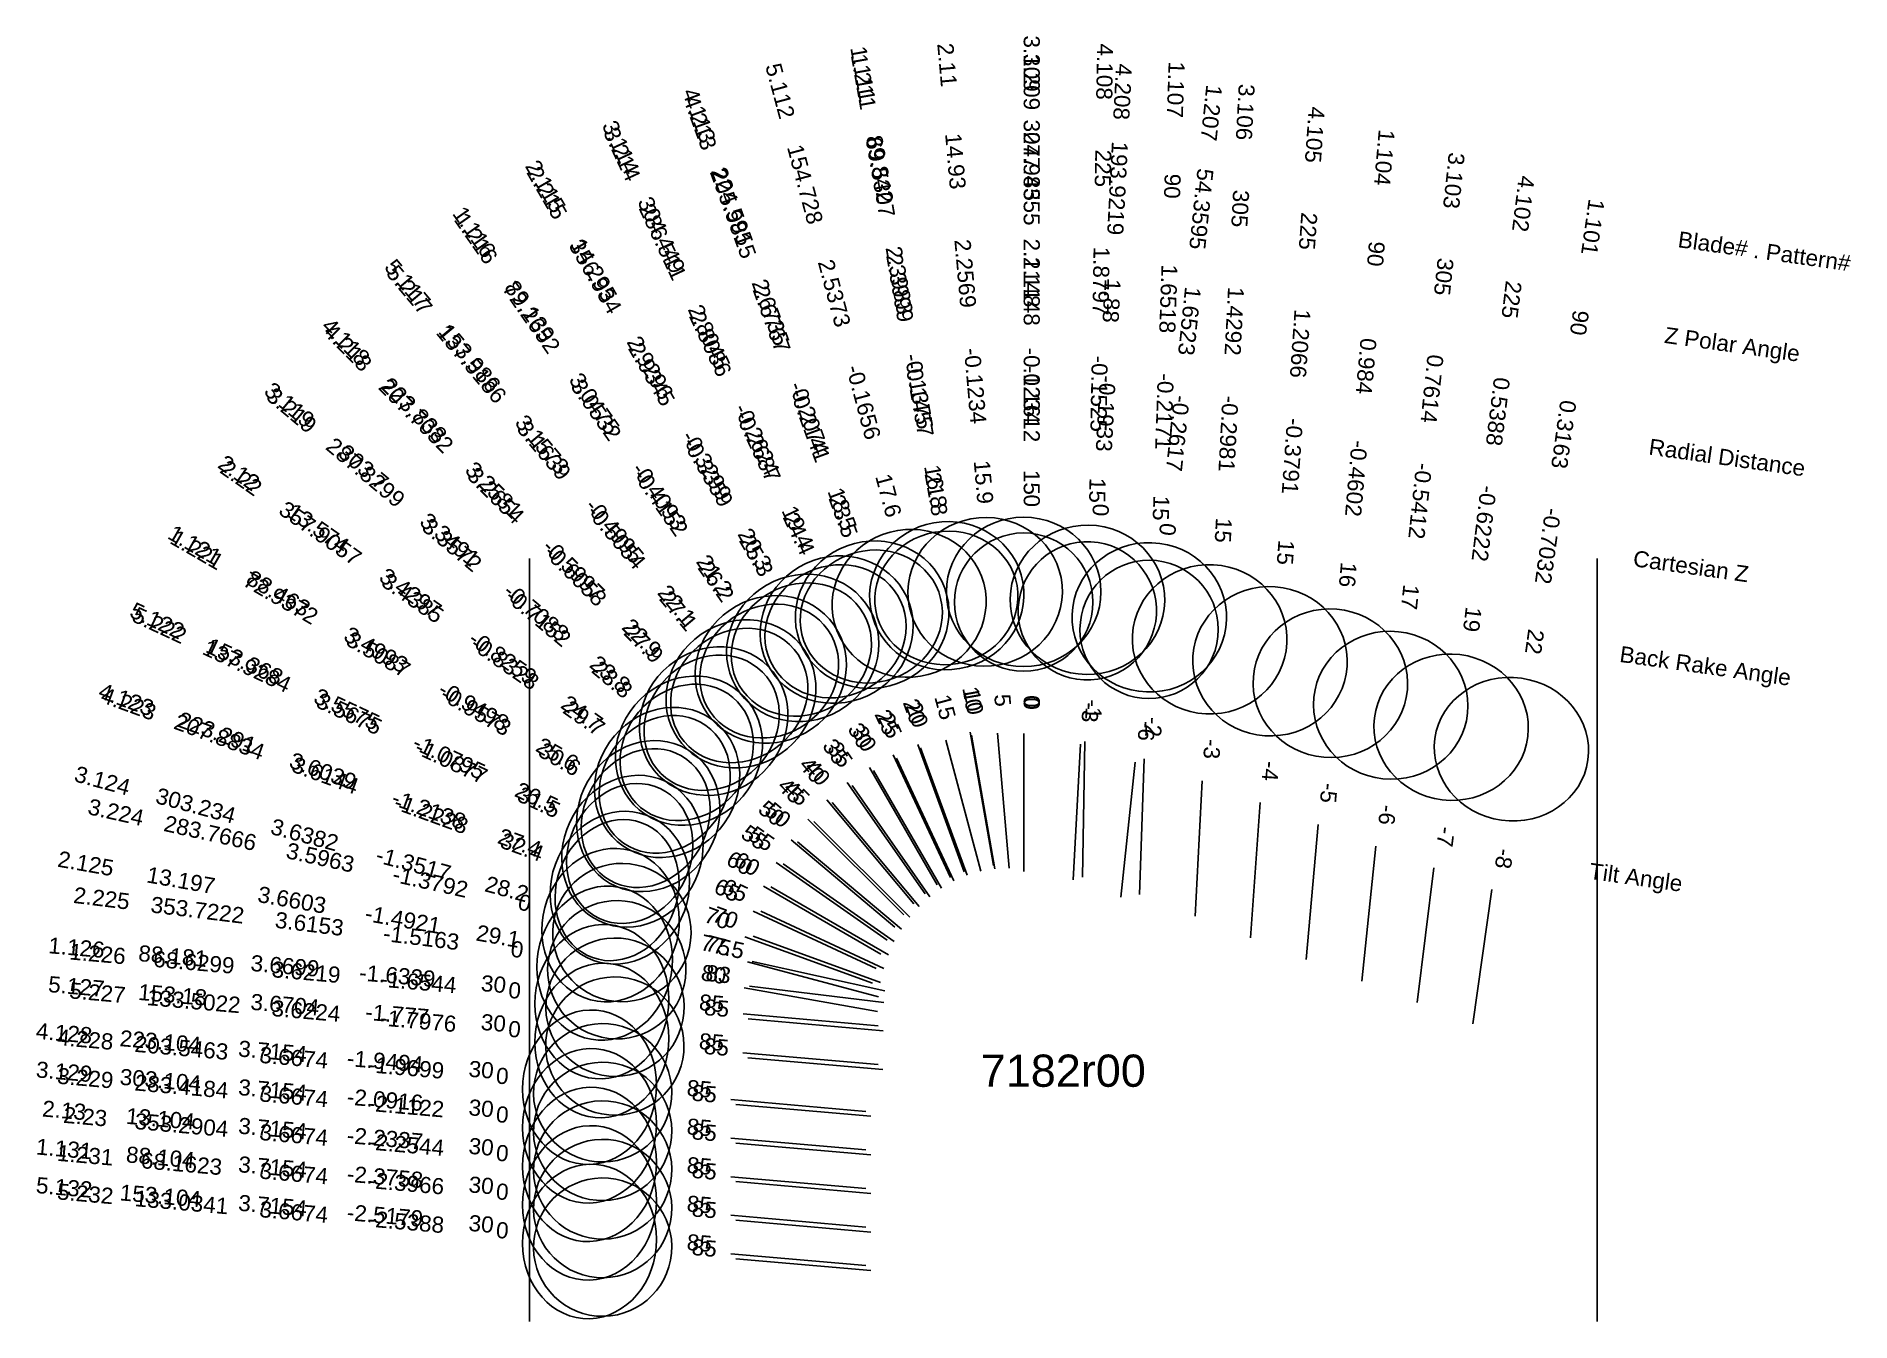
# Model space of a CAD drawing. Header units: inches. Extents: x -5.76 to 0.93, y -2.81 to 1.92.
import ezdxf
from ezdxf.enums import TextEntityAlignment as Align

# ---------------------------------------------------------------- set-up
doc = ezdxf.new("R2010")
doc.units = ezdxf.units.IN
doc.header["$MEASUREMENT"] = 0
for name, color, linetype, true_color in [('Blade_1', 30, 'Continuous', 0xff7f00), ('Blade_2', 7, 'Continuous', 0xcccc00), ('Blade_3', 7, 'Continuous', 0x00cc00), ('Blade_4', 7, 'Continuous', 0x00cccc), ('Blade_5', 7, 'Continuous', 0x0066cc)]:
    doc.layers.add(name, color=color, linetype=linetype, true_color=true_color)
doc.styles.get("Standard").update_dxf_attribs({"font": 'arial.ttf'})

msp = doc.modelspace()

# ---------------------------------------------------------------- linework, layer by layer
for p, q in [((-3.9375, 0), (-3.9375, -2.8124)), ((0, 0), (0, -2.8124))]:
    msp.add_line(p, q)
at = {"layer": 'Blade_1'}
for p, q in [((-2.3127, -0.64), (-2.2259, -1.1325)), ((-2.3076, -0.6521), (-2.2208, -1.1445)), ((-1.7038, -0.7515), (-1.7561, -1.2487)), ((-1.67, -0.7393), (-1.6875, -1.239)), ((-2.7653, -0.8264), (-2.4785, -1.236)), ((-2.7478, -0.8373), (-2.461, -1.2469)), ((-1.0295, -0.9807), (-1.0731, -1.4788)), ((-3.074, -1.2083), (-2.641, -1.4583)), ((-3.0468, -1.2111), (-2.6138, -1.4611)), ((-0.389, -1.2206), (-0.4586, -1.7158)), ((-3.1494, -1.6794), (-2.6513, -1.723)), ((-3.1313, -1.6973), (-2.6332, -1.7409)), ((-3.1949, -2.4213), (-2.6968, -2.4649)), ((-3.1768, -2.4395), (-2.6787, -2.4831))]:
    msp.add_line(p, q, dxfattribs=at)
for centre, major_axis, ratio in [((-2.3983, -0.1375), (0.2807, 0.0495), 0.957497), ((-2.3999, -0.1457), (0.2605, 0.0459), 0.928714), ((-1.6518, -0.2171), (0.2848, -0.0099), 0.965926), ((-1.6523, -0.2617), (0.2536, -0.0267), 1), ((-3.0475, -0.4093), (0.2335, 0.1635), 0.932472), ((-3.0532, -0.4152), (0.2167, 0.1517), 0.89744), ((-0.984, -0.4602), (0.2839, -0.0248), 0.961262), ((-0.3163, -0.7032), (0.2822, -0.0397), 0.927184), ((-3.4993, -0.9498), (0.1425, 0.2468), 0.901921), ((-3.5087, -0.9573), (0.1323, 0.2291), 0.860847), ((-3.6699, -1.6339), (0.0248, 0.2839), 0.866025), ((-3.6219, -1.6544), (0.0222, 0.254), 1), ((-3.7154, -2.3758), (0.0248, 0.2839), 0.866025), ((-3.6674, -2.3966), (0.0222, 0.254), 1)]:
    msp.add_ellipse(centre, major_axis=major_axis, ratio=ratio, dxfattribs=at)
at = {"layer": 'Blade_2'}
for p, q in [((-2.2114, -0.6439), (-2.1678, -1.142)), ((-2.6835, -0.7706), (-2.4335, -1.2037)), ((-2.6684, -0.7824), (-2.4184, -1.2154)), ((-3.0273, -1.1207), (-2.6177, -1.4075)), ((-3.0017, -1.1256), (-2.5921, -1.4124)), ((-3.1457, -1.5828), (-2.6533, -1.6697)), ((-3.1264, -1.5764), (-2.6302, -1.6374)), ((-3.1949, -2.2792), (-2.6968, -2.3228)), ((-3.1768, -2.2973), (-2.6787, -2.3409))]:
    msp.add_line(p, q, dxfattribs=at)
for centre, major_axis, ratio in [((-2.2569, -0.1234), (0.2839, 0.0248), 0.961826), ((-2.9296, -0.3299), (0.2468, 0.1425), 0.937925), ((-2.9345, -0.3359), (0.2291, 0.1322), 0.904126), ((-3.4297, -0.8259), (0.1635, 0.2335), 0.908465), ((-3.4385, -0.8328), (0.1517, 0.2167), 0.868581), ((-3.6603, -1.4921), (0.0495, 0.2807), 0.873622), ((-3.6153, -1.5163), (0.0311, 0.2531), 1), ((-3.7154, -2.2337), (0.0248, 0.2839), 0.866025), ((-3.6674, -2.2544), (0.0222, 0.254), 1)]:
    msp.add_ellipse(centre, major_axis=major_axis, ratio=ratio, dxfattribs=at)
at = {"layer": 'Blade_3'}
for p, q in [((-2.1148, -0.6459), (-2.1148, -1.1459)), ((-2.1148, -0.6537), (-2.1148, -1.1537)), ((-2.5964, -0.7236), (-2.3851, -1.1768)), ((-2.5837, -0.7359), (-2.3724, -1.1891)), ((-1.4565, -0.8199), (-1.4827, -1.3192)), ((-2.9726, -1.0379), (-2.5896, -1.3593)), ((-2.9489, -1.0447), (-2.5658, -1.3661)), ((-0.816, -1.0608), (-0.8683, -1.5581)), ((-3.1335, -1.4869), (-2.6506, -1.6163)), ((-3.1155, -1.4857), (-2.6273, -1.5938)), ((-3.1949, -2.1371), (-2.6968, -2.1807)), ((-3.1768, -2.1551), (-2.6787, -2.1987))]:
    msp.add_line(p, q, dxfattribs=at)
for centre, major_axis, ratio in [((-2.1148, -0.1234), (0.285, 0), 0.965926), ((-2.1148, -0.1612), (0.255, 0), 1), ((-2.8045, -0.2624), (0.2583, 0.1204), 0.943154), ((-2.8086, -0.2687), (0.2397, 0.1118), 0.910599), ((-1.4292, -0.2981), (0.2846, -0.0149), 0.965926), ((-0.7614, -0.5412), (0.2834, -0.0298), 0.956305), ((-3.3491, -0.7088), (0.1832, 0.2183), 0.914794), ((-3.3572, -0.7152), (0.17, 0.2026), 0.876109), ((-3.6382, -1.3517), (0.0738, 0.2753), 0.881012), ((-3.5963, -1.3792), (0.0551, 0.249), 1), ((-3.7154, -2.0916), (0.0248, 0.2839), 0.866025), ((-3.6674, -2.1122), (0.0222, 0.254), 1)]:
    msp.add_ellipse(centre, major_axis=major_axis, ratio=ratio, dxfattribs=at)
at = {"layer": 'Blade_4'}
for p, q in [((-2.505, -0.6859), (-2.334, -1.1557)), ((-2.4948, -0.6984), (-2.3238, -1.1682)), ((-1.9057, -0.6851), (-1.9319, -1.1844)), ((-1.8888, -0.6749), (-1.8976, -1.1748)), ((-1.2431, -0.9003), (-1.2779, -1.3991)), ((-2.9105, -0.9608), (-2.5569, -1.3143)), ((-2.8886, -0.9692), (-2.5351, -1.3227)), ((-0.6025, -1.1408), (-0.6634, -1.6371)), ((-3.1427, -1.3945), (-2.6729, -1.5655)), ((-3.1129, -1.3925), (-2.6431, -1.5635)), ((-3.1949, -1.9949), (-2.6968, -2.0385)), ((-3.1768, -2.0128), (-2.6787, -2.0564))]:
    msp.add_line(p, q, dxfattribs=at)
for centre, major_axis, ratio in [((-2.6735, -0.2074), (0.2678, 0.0975), 0.948161), ((-1.8797, -0.1525), (0.285, -0.005), 0.965926), ((-1.88, -0.1933), (0.2547, -0.0133), 1), ((-2.6767, -0.2141), (0.2485, 0.0905), 0.916855), ((-1.2066, -0.3791), (0.2843, -0.0199), 0.965926), ((-3.2581, -0.5997), (0.2015, 0.2015), 0.920906), ((-3.2654, -0.6058), (0.187, 0.187), 0.883429), ((-0.5388, -0.6222), (0.2829, -0.0347), 0.945519), ((-3.6039, -1.2138), (0.0975, 0.2678), 0.888193), ((-3.6144, -1.2228), (0.0905, 0.2485), 0.844768), ((-3.7154, -1.9494), (0.0248, 0.2839), 0.866025), ((-3.6674, -1.9699), (0.0222, 0.254), 1)]:
    msp.add_ellipse(centre, major_axis=major_axis, ratio=ratio, dxfattribs=at)
at = {"layer": 'Blade_5'}
for p, q in [((-2.4021, -0.6703), (-2.2727, -1.1533)), ((-2.8412, -0.89), (-2.5198, -1.273)), ((-2.8215, -0.8998), (-2.5001, -1.2828)), ((-3.1126, -1.2999), (-2.6594, -1.5112)), ((-3.084, -1.3003), (-2.6308, -1.5116)), ((-3.1499, -1.8225), (-2.6518, -1.8661)), ((-3.1318, -1.8405), (-2.6337, -1.8841)), ((-3.1949, -2.5634), (-2.6968, -2.607)), ((-3.1768, -2.5818), (-2.6787, -2.6253))]:
    msp.add_line(p, q, dxfattribs=at)
for centre, major_axis, ratio in [((-2.5373, -0.1656), (0.2753, 0.0738), 0.952942), ((-3.1573, -0.4995), (0.2183, 0.1832), 0.926799), ((-3.1639, -0.5054), (0.2026, 0.17), 0.89054), ((-3.5575, -1.0795), (0.1204, 0.2583), 0.895163), ((-3.5675, -1.0877), (0.1118, 0.2397), 0.852908), ((-3.6704, -1.777), (0.0248, 0.2839), 0.866025), ((-3.6224, -1.7976), (0.0222, 0.254), 1), ((-3.7154, -2.5179), (0.0248, 0.2839), 0.866025), ((-3.6674, -2.5388), (0.0222, 0.254), 1)]:
    msp.add_ellipse(centre, major_axis=major_axis, ratio=ratio, dxfattribs=at)

# ---------------------------------------------------------------- texts
for s, height, p in [('Blade# . Pattern#', 0.059375, (0.2989, 1.177)), ('Z Polar Angle', 0.059375, (0.2493, 0.8242)), ('Radial Distance', 0.059375, (0.1914, 0.4126)), ('Cartesian Z', 0.059375, (0.1336, 0.001)), ('Back Rake Angle', 0.059375, (0.084, -0.3517)), ('Tilt Angle', 0.05937, (-0.0284, -1.1514))]:
    msp.add_text(s, height=height, rotation=352).set_placement(p, align=Align.MIDDLE_LEFT)
msp.add_text('7182r00', height=0.11875).set_placement((-1.9688, -1.8884), align=Align.MIDDLE_CENTER)
at = {"layer": 'Blade_1'}
for s, height, rotation, p in [('1.111', 0.05937, 280, (-2.7365, 1.7804)), ('1.211', 0.05937, 280, (-2.7345, 1.7521)), ('1.107', 0.05937, 268, (-1.5838, 1.7292)), ('1.207', 0.05937, 264, (-1.4519, 1.6453)), ('69.5307', 0.05937, 280, (-2.6726, 1.4012)), ('89.842', 0.05937, 280, (-2.6746, 1.4296)), ('1.104', 0.05937, 265, (-0.8143, 1.4799)), ('90', 0.05937, 268, (-1.5963, 1.3732)), ('54.3595', 0.05937, 264, (-1.4891, 1.291)), ('1.116', 0.05937, 305, (-4.1645, 1.186)), ('1.101', 0.05937, 262, (-0.0453, 1.2253)), ('1.216', 0.05937, 305, (-4.1585, 1.1633)), ('2.3983', 0.05937, 280, (-2.6025, 1.0203)), ('90', 0.05937, 265, (-0.8453, 1.125)), ('2.3999', 0.05937, 280, (-2.6004, 0.9919)), ('1.6518', 0.05937, 268, (-1.6108, 0.9578)), ('72.2652', 0.05937, 305, (-3.9542, 0.8715)), ('89.139', 0.05937, 305, (-3.9602, 0.8942)), ('1.6523', 0.05937, 264, (-1.5326, 0.8777)), ('90', 0.05937, 262, (-0.0948, 0.8726)), ('0.984', 0.05937, 265, (-0.8815, 0.711)), ('-0.1375', 0.05937, 280, (-2.5303, 0.611)), ('3.0475', 0.05937, 305, (-3.7218, 0.5537)), ('-0.1457', 0.05937, 280, (-2.5283, 0.5826)), ('-0.2171', 0.05937, 268, (-1.6253, 0.5424)), ('3.0532', 0.05937, 305, (-3.7158, 0.531)), ('-0.2617', 0.05937, 264, (-1.576, 0.4643)), ('0.3163', 0.05937, 262, (-0.1527, 0.461)), ('-0.4602', 0.05937, 265, (-0.9178, 0.2969)), ('-0.4093', 0.05937, 305, (-3.4834, 0.2133)), ('16.8', 0.05937, 280, (-2.4684, 0.2601)), ('-0.4152', 0.05937, 305, (-3.4774, 0.1906)), ('21.8', 0.05937, 280, (-2.4664, 0.2318)), ('15', 0.05937, 268, (-1.6377, 0.1864)), ('-0.7032', 0.05937, 262, (-0.2105, 0.0494)), ('1.121', 0.05937, 329.99999, (-5.1859, 0.0239)), ('1.221', 0.05937, 329.99999, (-5.1776, 0.0062)), ('0', 0.0594, 264, (-1.6133, 0.11)), ('21.2', 0.05937, 305, (-3.2791, -0.0786)), ('72.9372', 0.05937, 329.99999, (-4.8691, -0.1719)), ('88.463', 0.05937, 329.99999, (-4.8774, -0.1542)), ('26.2', 0.05937, 305, (-3.2731, -0.1012)), ('16', 0.05937, 265, (-0.9488, -0.058)), ('3.4993', 0.05937, 329.99999, (-4.5174, -0.362)), ('22', 0.05937, 262, (-0.2601, -0.3034)), ('3.5087', 0.05937, 329.99999, (-4.5091, -0.3797)), ('-0.9498', 0.05937, 329.99999, (-4.1575, -0.5698)), ('-0.9573', 0.05937, 329.99999, (-4.1492, -0.5875)), ('10', 0.05937, 280, (-2.3333, -0.5231)), ('10', 0.05937, 280, (-2.3282, -0.5351)), ('-2', 0.05937, 268, (-1.6659, -0.6206)), ('25.6', 0.05937, 329.99999, (-3.849, -0.7479)), ('35', 0.05937, 305, (-2.8334, -0.7291)), ('-6', 0.05937, 264, (-1.6914, -0.6334)), ('30.6', 0.05937, 329.99999, (-3.8406, -0.7657)), ('35', 0.05937, 305, (-2.8159, -0.74)), ('-5', 0.05937, 265, (-1.0192, -0.8624)), ('60', 0.05937, 329.99999, (-3.1768, -1.1489)), ('60', 0.05937, 329.99999, (-3.1497, -1.1517)), ('-8', 0.05937, 262, (-0.3725, -1.103)), ('1.126', 0.05937, 354.99999, (-5.61, -1.4642)), ('1.226', 0.05937, 354.99999, (-5.5321, -1.4873)), ('88.181', 0.05937, 354.99999, (-5.2551, -1.4952)), ('68.6299', 0.05937, 354.99999, (-5.1772, -1.5183)), ('3.6699', 0.05937, 354.99999, (-4.8411, -1.5314)), ('3.6219', 0.05937, 354.99999, (-4.7632, -1.5545)), ('-1.6339', 0.05937, 354.99999, (-4.427, -1.5677)), ('-1.6544', 0.05937, 354.99999, (-4.3491, -1.5908)), ('30', 0.05937, 354.99999, (-4.0721, -1.5987)), ('0', 0.0594, 354.99999, (-3.9942, -1.6218)), ('85', 0.05937, 354.99999, (-3.2677, -1.6691)), ('85', 0.05937, 354.99999, (-3.2496, -1.687)), ('1.131', 0.05937, 354.99999, (-5.6555, -2.2061)), ('1.231', 0.05937, 354.99999, (-5.5776, -2.2295)), ('88.104', 0.05937, 354.99999, (-5.3006, -2.2371)), ('68.1623', 0.05937, 354.99999, (-5.2227, -2.2606)), ('3.7154', 0.05937, 354.99999, (-4.8866, -2.2733)), ('3.6674', 0.05937, 354.99999, (-4.8087, -2.2968)), ('-2.3758', 0.05937, 354.99999, (-4.4725, -2.3096)), ('-2.3966', 0.05937, 354.99999, (-4.3946, -2.333)), ('30', 0.05937, 354.99999, (-4.1176, -2.3406)), ('0', 0.0594, 354.99999, (-4.0397, -2.3641)), ('85', 0.05937, 354.99999, (-3.3132, -2.411)), ('85', 0.05937, 354.99999, (-3.2951, -2.4292))]:
    msp.add_text(s, height=height, rotation=rotation, dxfattribs=at).set_placement(p, align=Align.CENTER)
at = {"layer": 'Blade_2'}
for s, height, rotation, p in [('2.11', 0.05937, 275, (-2.4266, 1.8167)), ('14.93', 0.05937, 275, (-2.3956, 1.4618)), ('2.115', 0.05937, 300, (-3.9034, 1.3567)), ('2.215', 0.05937, 300, (-3.898, 1.3329)), ('356.934', 0.05937, 300, (-3.7199, 1.0244)), ('14.295', 0.05937, 300, (-3.7252, 1.0482)), ('2.2569', 0.05937, 275, (-2.3594, 1.0478)), ('2.9296', 0.05937, 300, (-3.5174, 0.6882)), ('2.9345', 0.05937, 300, (-3.5121, 0.6645)), ('-0.1234', 0.05937, 275, (-2.3231, 0.6337)), ('-0.3299', 0.05937, 300, (-3.3096, 0.3283)), ('-0.3359', 0.05937, 300, (-3.3042, 0.3045)), ('2.12', 0.05937, 324.99999, (-5.025, 0.2911)), ('2.22', 0.05937, 324.99999, (-5.017, 0.2725)), ('15.9', 0.05937, 275, (-2.2921, 0.2788)), ('357.9057', 0.05937, 324.99999, (-4.7252, 0.0681)), ('13.574', 0.05937, 324.99999, (-4.7332, 0.0868)), ('20.3', 0.05937, 300, (-3.1315, 0.0198)), ('25.3', 0.05937, 300, (-3.1261, -0.004)), ('3.4297', 0.05937, 324.99999, (-4.3927, -0.1516)), ('3.4385', 0.05937, 324.99999, (-4.3847, -0.1703)), ('-0.8259', 0.05937, 324.99999, (-4.0523, -0.39)), ('-0.8328', 0.05937, 324.99999, (-4.0443, -0.4086)), ('24.7', 0.05937, 324.99999, (-3.7604, -0.5943)), ('29.7', 0.05937, 324.99999, (-3.7524, -0.613)), ('5', 0.0594, 275, (-2.2217, -0.5256)), ('30', 0.05937, 300, (-2.7429, -0.6678)), ('30', 0.05937, 300, (-2.7277, -0.6796)), ('55', 0.05937, 324.99999, (-3.1246, -1.0526)), ('55', 0.05937, 324.99999, (-3.099, -1.0575)), ('2.125', 0.05937, 349.99999, (-5.5782, -1.1539)), ('13.197', 0.05937, 349.99999, (-5.2274, -1.2158)), ('2.225', 0.05937, 352.98999, (-5.5184, -1.2823)), ('353.7222', 0.05937, 352.98999, (-5.1648, -1.3257)), ('3.6603', 0.05937, 349.99999, (-4.8181, -1.288)), ('3.6153', 0.05937, 352.98999, (-4.7523, -1.3765)), ('-1.4921', 0.05937, 349.99999, (-4.4088, -1.3601)), ('-1.5163', 0.05937, 352.98999, (-4.3398, -1.4272)), ('29.1', 0.05937, 349.99999, (-4.0579, -1.422)), ('0', 0.0594, 352.98999, (-3.9862, -1.4707)), ('80', 0.05937, 349.99999, (-3.2627, -1.5622)), ('83', 0.05937, 352.98999, (-3.2443, -1.5619)), ('2.13', 0.05937, 354.99999, (-5.6555, -2.064)), ('2.23', 0.05937, 354.99999, (-5.5776, -2.0873)), ('13.104', 0.05937, 354.99999, (-5.3006, -2.095)), ('353.2904', 0.05937, 354.99999, (-5.2227, -2.1183)), ('3.7154', 0.05937, 354.99999, (-4.8866, -2.1312)), ('3.6674', 0.05937, 354.99999, (-4.8087, -2.1546)), ('-2.2337', 0.05937, 354.99999, (-4.4725, -2.1675)), ('-2.2544', 0.05937, 354.99999, (-4.3946, -2.1908)), ('30', 0.05937, 354.99999, (-4.1176, -2.1985)), ('0', 0.0594, 354.99999, (-4.0397, -2.2218)), ('85', 0.05937, 354.99999, (-3.3132, -2.2689)), ('85', 0.05937, 354.99999, (-3.2951, -2.287))]:
    msp.add_text(s, height=height, rotation=rotation, dxfattribs=at).set_placement(p, align=Align.CENTER)
at = {"layer": 'Blade_3'}
for s, height, rotation, p in [('3.109', 0.05937, 270, (-2.1148, 1.8241)), ('3.209', 0.05937, 270, (-2.1148, 1.7563)), ('3.106', 0.05937, 267, (-1.3273, 1.6467)), ('3.114', 0.05937, 295, (-3.6276, 1.5026)), ('304.985', 0.05937, 270, (-2.1148, 1.4679)), ('3.214', 0.05937, 295, (-3.6229, 1.4778)), ('277.4355', 0.05937, 270, (-2.1148, 1.4)), ('3.103', 0.05937, 264, (-0.5578, 1.3956)), ('305', 0.05937, 267, (-1.3459, 1.291)), ('304.449', 0.05937, 295, (-3.477, 1.1798)), ('286.511', 0.05937, 295, (-3.4724, 1.1549)), ('2.1148', 0.05937, 270, (-2.1148, 1.0522)), ('2.1148', 0.05937, 270, (-2.1148, 0.9844)), ('305', 0.05937, 264, (-0.5951, 1.0413)), ('1.4292', 0.05937, 267, (-1.3677, 0.8759)), ('2.8045', 0.05937, 295, (-3.3013, 0.8031)), ('2.8086', 0.05937, 295, (-3.2967, 0.7782)), ('-0.1234', 0.05937, 270, (-2.1148, 0.6366)), ('0.7614', 0.05937, 264, (-0.6385, 0.628)), ('-0.1612', 0.05937, 270, (-2.1148, 0.5688)), ('3.119', 0.05937, 319.99999, (-4.841, 0.543)), ('3.219', 0.05937, 319.99999, (-4.8334, 0.5234)), ('-0.2624', 0.05937, 295, (-3.1257, 0.4264)), ('-0.2687', 0.05937, 295, (-3.1211, 0.4015)), ('-0.2981', 0.05937, 267, (-1.3894, 0.4609)), ('287.8299', 0.05937, 319.99999, (-4.5605, 0.2944)), ('303.7', 0.05937, 319.99999, (-4.5681, 0.314)), ('-0.5412', 0.05937, 264, (-0.682, 0.2146)), ('15', 0.05937, 270, (-2.1148, 0.2803)), ('0', 0.0594, 270, (-2.1148, 0.2125)), ('3.3491', 0.05937, 319.99999, (-4.2497, 0.0469)), ('3.3572', 0.05937, 319.99999, (-4.2421, 0.0273)), ('19.4', 0.05937, 295, (-2.9751, 0.1035)), ('24.4', 0.05937, 295, (-2.9705, 0.0787)), ('15', 0.05937, 267, (-1.4081, 0.1051)), ('-0.7088', 0.05937, 319.99999, (-3.9313, -0.2203)), ('-0.7152', 0.05937, 319.99999, (-3.9237, -0.2399)), ('17', 0.05937, 264, (-0.7192, -0.1397)), ('23.8', 0.05937, 319.99999, (-3.6584, -0.4493)), ('28.8', 0.05937, 319.99999, (-3.6508, -0.4689)), ('0', 0.0594, 270, (-2.1148, -0.5272)), ('0', 0.0594, 270, (-2.1148, -0.535)), ('25', 0.05937, 295, (-2.6466, -0.616)), ('25', 0.05937, 295, (-2.6339, -0.6283)), ('-3', 0.05937, 267, (-1.4503, -0.7013)), ('3.124', 0.05937, 344.99999, (-5.5194, -0.8477)), ('303.234', 0.05937, 344.99999, (-5.1752, -0.9399)), ('3.224', 0.05937, 347.50999, (-5.4684, -0.9645)), ('50', 0.05937, 319.99999, (-3.0636, -0.9616)), ('50', 0.05937, 319.99999, (-3.0398, -0.9683)), ('-6', 0.05937, 264, (-0.8036, -0.9427)), ('283.7666', 0.05937, 347.50999, (-5.1206, -1.0415)), ('3.6382', 0.05937, 344.99999, (-4.7738, -1.0474)), ('3.5963', 0.05937, 347.50999, (-4.7148, -1.1314)), ('-1.3517', 0.05937, 344.99999, (-4.3723, -1.155)), ('-1.3792', 0.05937, 347.50999, (-4.309, -1.2213)), ('28.2', 0.05937, 344.99999, (-4.0282, -1.2472)), ('0', 0.0594, 347.50999, (-3.9612, -1.2983)), ('77.5', 0.05937, 347.50999, (-3.2314, -1.46)), ('75', 0.05937, 344.99999, (-3.2482, -1.4562)), ('3.129', 0.05937, 354.99999, (-5.6555, -1.9219)), ('3.229', 0.05937, 354.99999, (-5.5776, -1.9451)), ('303.104', 0.05937, 354.99999, (-5.3006, -1.9529)), ('283.4184', 0.05937, 354.99999, (-5.2227, -1.9761)), ('3.7154', 0.05937, 354.99999, (-4.8866, -1.9891)), ('3.6674', 0.05937, 354.99999, (-4.8087, -2.0124)), ('-2.0916', 0.05937, 354.99999, (-4.4725, -2.0254)), ('-2.1122', 0.05937, 354.99999, (-4.3946, -2.0486)), ('30', 0.05937, 354.99999, (-4.1176, -2.0564)), ('0', 0.0594, 354.99999, (-4.0397, -2.0796)), ('85', 0.05937, 354.99999, (-3.3132, -2.1268)), ('85', 0.05937, 354.99999, (-3.2951, -2.1448))]:
    msp.add_text(s, height=height, rotation=rotation, dxfattribs=at).set_placement(p, align=Align.CENTER)
at = {"layer": 'Blade_4'}
for s, height, rotation, p in [('4.108', 0.05937, 269, (-1.8457, 1.7947)), ('4.208', 0.05937, 267, (-1.7796, 1.7216)), ('4.113', 0.05937, 290, (-3.3396, 1.6227)), ('4.213', 0.05937, 290, (-3.3358, 1.5967)), ('4.105', 0.05937, 266, (-1.0708, 1.5637)), ('225', 0.05937, 269, (-1.8519, 1.4385)), ('193.9219', 0.05937, 267, (-1.7983, 1.3658)), ('205.9815', 0.05937, 290, (-3.2139, 1.2619)), ('224.595', 0.05937, 290, (-3.2177, 1.2879)), ('4.102', 0.05937, 263, (-0.3015, 1.3108)), ('225', 0.05937, 266, (-1.0956, 1.2083)), ('1.8797', 0.05937, 269, (-1.8592, 1.0229)), ('2.6735', 0.05937, 290, (-3.0756, 0.8973)), ('1.88', 0.05937, 267, (-1.82, 0.9508)), ('225', 0.05937, 263, (-0.3449, 0.9572)), ('2.6767', 0.05937, 290, (-3.0718, 0.8713)), ('4.118', 0.05937, 314.99999, (-4.6352, 0.7774)), ('1.2066', 0.05937, 266, (-1.1246, 0.7937)), ('4.218', 0.05937, 314.99999, (-4.628, 0.7568)), ('-0.1525', 0.05937, 269, (-1.8664, 0.6074)), ('-0.1933', 0.05937, 267, (-1.8418, 0.5357)), ('207.7032', 0.05937, 314.99999, (-4.3761, 0.5049)), ('223.838', 0.05937, 314.99999, (-4.3833, 0.5255)), ('-0.2074', 0.05937, 290, (-2.9334, 0.5068)), ('-0.2141', 0.05937, 290, (-2.9296, 0.4808)), ('0.5388', 0.05937, 263, (-0.3955, 0.5447)), ('-0.3791', 0.05937, 266, (-1.1536, 0.379)), ('3.2581', 0.05937, 314.99999, (-4.0894, 0.2316)), ('3.2654', 0.05937, 314.99999, (-4.0822, 0.211)), ('15', 0.05937, 269, (-1.8727, 0.2512)), ('18.5', 0.05937, 290, (-2.8116, 0.172)), ('23.5', 0.05937, 290, (-2.8078, 0.146)), ('-0.6222', 0.05937, 263, (-0.4462, 0.1321)), ('0', 0.0594, 267, (-1.8604, 0.18)), ('-0.5997', 0.05937, 314.99999, (-3.7955, -0.0623)), ('-0.6058', 0.05937, 314.99999, (-3.7883, -0.0829)), ('15', 0.05937, 266, (-1.1784, 0.0237)), ('19', 0.05937, 263, (-0.4896, -0.2215)), ('22.9', 0.05937, 314.99999, (-3.5436, -0.3142)), ('27.9', 0.05937, 314.99999, (-3.5364, -0.3348)), ('4.123', 0.05937, 339.99999, (-5.434, -0.5477)), ('4.223', 0.05937, 339.99999, (-5.4252, -0.5637)), ('20', 0.05937, 290, (-2.5456, -0.5743)), ('20', 0.05937, 290, (-2.5354, -0.5868)), ('-3', 0.05937, 267, (-1.8995, -0.5665)), ('-1', 0.05937, 269, (-1.8868, -0.5562)), ('207.8834', 0.05937, 339.99999, (-5.0905, -0.6856)), ('223.291', 0.05937, 339.99999, (-5.0992, -0.6696)), ('3.6039', 0.05937, 339.99999, (-4.7086, -0.8117)), ('3.6144', 0.05937, 339.99999, (-4.6999, -0.8277)), ('-4', 0.05937, 266, (-1.2348, -0.7819)), ('-1.2138', 0.05937, 339.99999, (-4.3181, -0.9539)), ('45', 0.05937, 314.99999, (-2.9944, -0.8768)), ('45', 0.05937, 314.99999, (-2.9726, -0.8852)), ('-1.2228', 0.05937, 339.99999, (-4.3093, -0.9699)), ('27.4', 0.05937, 339.99999, (-3.9833, -1.0757)), ('-7', 0.05937, 263, (-0.588, -1.0229)), ('32.4', 0.05937, 339.99999, (-3.9746, -1.0917)), ('70', 0.05937, 339.99999, (-3.2543, -1.3539)), ('70', 0.05937, 339.99999, (-3.2245, -1.3519)), ('4.128', 0.05937, 354.99999, (-5.6555, -1.7797)), ('4.228', 0.05937, 354.99999, (-5.5776, -1.8028)), ('223.104', 0.05937, 354.99999, (-5.3006, -1.8107)), ('203.5463', 0.05937, 354.99999, (-5.2227, -1.8338)), ('3.7154', 0.05937, 354.99999, (-4.8866, -1.8469)), ('3.6674', 0.05937, 354.99999, (-4.8087, -1.8701)), ('-1.9494', 0.05937, 354.99999, (-4.4725, -1.8832)), ('-1.9699', 0.05937, 354.99999, (-4.3946, -1.9063)), ('30', 0.05937, 354.99999, (-4.1176, -1.9142)), ('0', 0.0594, 354.99999, (-4.0397, -1.9373)), ('85', 0.05937, 354.99999, (-3.3132, -1.9846)), ('85', 0.05937, 354.99999, (-3.2951, -2.0025))]:
    msp.add_text(s, height=height, rotation=rotation, dxfattribs=at).set_placement(p, align=Align.CENTER)
at = {"layer": 'Blade_5'}
for s, height, rotation, p in [('5.112', 0.05937, 285, (-3.0414, 1.7155)), ('154.728', 0.05937, 285, (-2.9492, 1.3714)), ('5.117', 0.05937, 309.99999, (-4.4091, 0.9924)), ('5.217', 0.05937, 309.99999, (-4.4025, 0.9707)), ('2.5373', 0.05937, 285, (-2.8416, 0.97)), ('137.5186', 0.05937, 309.99999, (-4.1735, 0.6978)), ('153.986', 0.05937, 309.99999, (-4.1801, 0.7195)), ('-0.1656', 0.05937, 285, (-2.734, 0.5685)), ('3.1573', 0.05937, 309.99999, (-3.913, 0.4011)), ('3.1639', 0.05937, 309.99999, (-3.9064, 0.3794)), ('17.6', 0.05937, 285, (-2.6418, 0.2244)), ('-0.4995', 0.05937, 309.99999, (-3.6458, 0.0827)), ('-0.5054', 0.05937, 309.99999, (-3.6392, 0.0611)), ('22.1', 0.05937, 309.99999, (-3.4168, -0.1902)), ('27.1', 0.05937, 309.99999, (-3.4102, -0.2118)), ('5.122', 0.05937, 334.99999, (-5.3225, -0.2565)), ('5.222', 0.05937, 334.99999, (-5.314, -0.2733)), ('137.9284', 0.05937, 334.99999, (-4.9911, -0.4239)), ('153.368', 0.05937, 334.99999, (-4.9997, -0.407)), ('3.5575', 0.05937, 334.99999, (-4.623, -0.5827)), ('3.5675', 0.05937, 334.99999, (-4.6144, -0.5995)), ('15', 0.05937, 285, (-2.4328, -0.5556)), ('-1.0795', 0.05937, 334.99999, (-4.2463, -0.7583)), ('-1.0877', 0.05937, 334.99999, (-4.2377, -0.7752)), ('40', 0.05937, 309.99999, (-2.9175, -0.799)), ('40', 0.05937, 309.99999, (-2.8978, -0.8088)), ('26.5', 0.05937, 334.99999, (-3.9234, -0.9089)), ('31.5', 0.05937, 334.99999, (-3.9149, -0.9257)), ('65', 0.05937, 334.99999, (-3.2202, -1.2497)), ('65', 0.05937, 334.99999, (-3.1916, -1.2501)), ('5.127', 0.05937, 354.99999, (-5.6105, -1.6073)), ('5.227', 0.05937, 354.99999, (-5.5326, -1.6305)), ('153.18', 0.05937, 354.99999, (-5.2556, -1.6383)), ('133.5022', 0.05937, 354.99999, (-5.1777, -1.6615)), ('3.6704', 0.05937, 354.99999, (-4.8416, -1.6745)), ('3.6224', 0.05937, 354.99999, (-4.7637, -1.6978)), ('-1.777', 0.05937, 354.99999, (-4.4275, -1.7108)), ('-1.7976', 0.05937, 354.99999, (-4.3496, -1.734)), ('30', 0.05937, 354.99999, (-4.0726, -1.7418)), ('0', 0.0594, 354.99999, (-3.9947, -1.765)), ('85', 0.05937, 354.99999, (-3.2682, -1.8122)), ('85', 0.05937, 354.99999, (-3.2501, -1.8302)), ('5.132', 0.05937, 354.99999, (-5.6555, -2.3482)), ('5.232', 0.05937, 354.99999, (-5.5776, -2.3717)), ('153.104', 0.05937, 354.99999, (-5.3006, -2.3792)), ('133.0341', 0.05937, 354.99999, (-5.2227, -2.4028)), ('3.7154', 0.05937, 354.99999, (-4.8866, -2.4154)), ('3.6674', 0.05937, 354.99999, (-4.8087, -2.439)), ('-2.5179', 0.05937, 354.99999, (-4.4725, -2.4517)), ('-2.5388', 0.05937, 354.99999, (-4.3946, -2.4752)), ('30', 0.05937, 354.99999, (-4.1176, -2.4827)), ('0', 0.0594, 354.99999, (-4.0397, -2.5063)), ('85', 0.05937, 354.99999, (-3.3132, -2.5531)), ('85', 0.05937, 354.99999, (-3.2951, -2.5714))]:
    msp.add_text(s, height=height, rotation=rotation, dxfattribs=at).set_placement(p, align=Align.CENTER)

doc.saveas('drawing.dxf')
